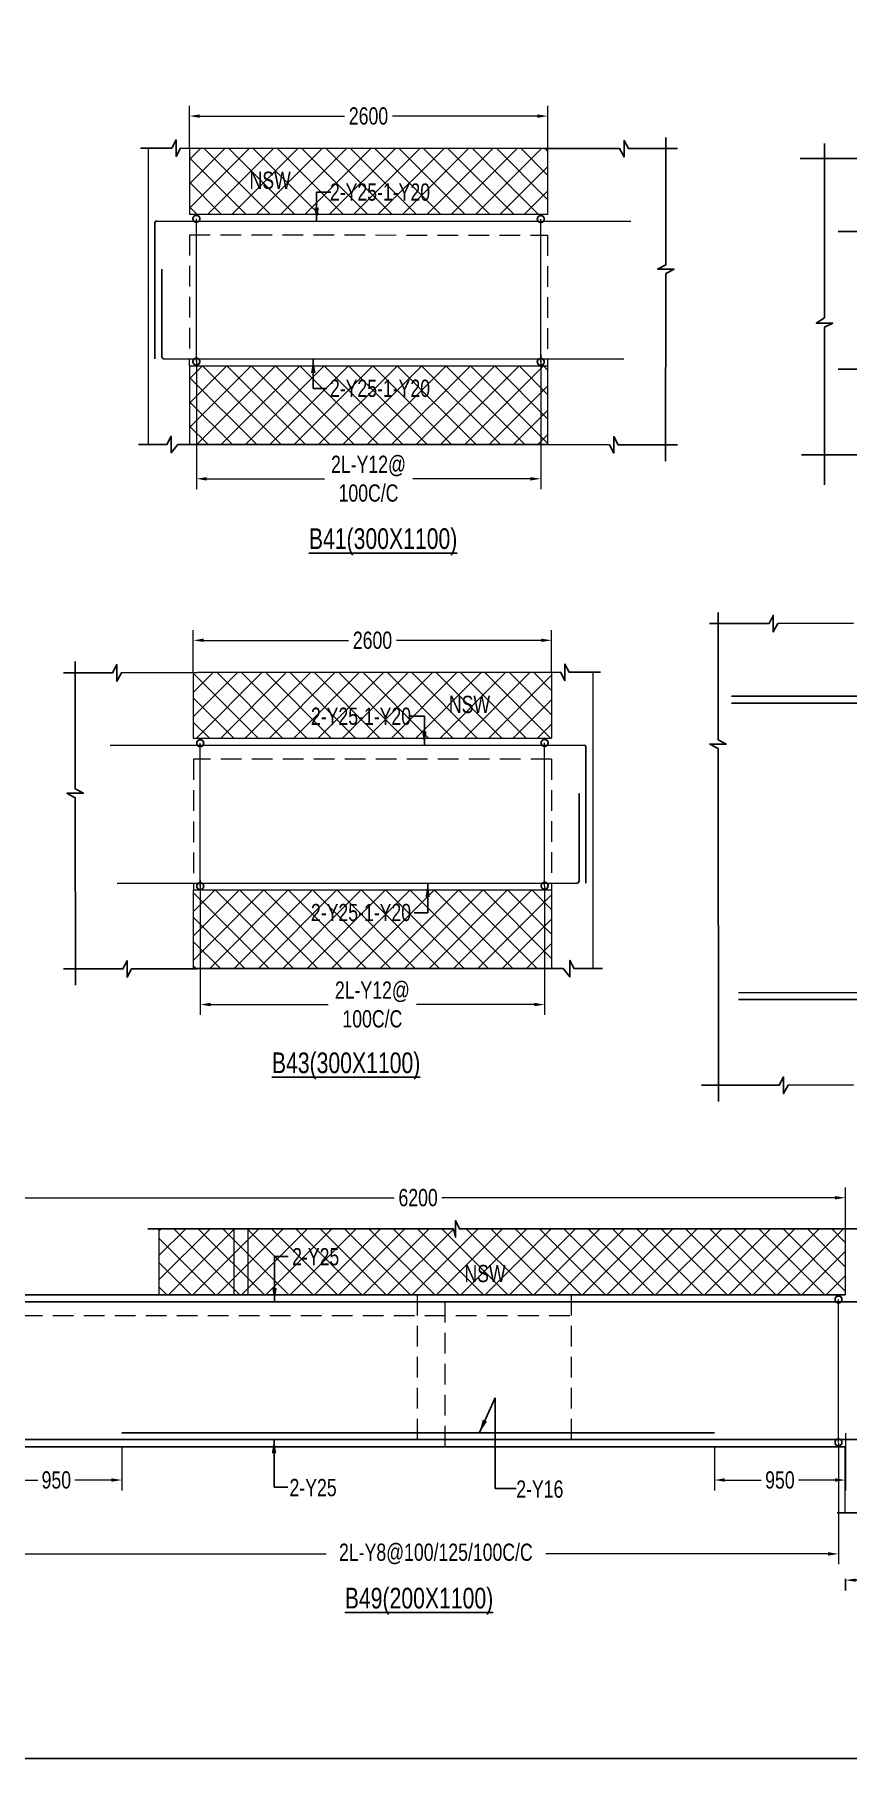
# Model space of a CAD drawing. Header units: millimetres. Extents: x -9667 to 132562, y -132456 to -91255.
# Drawn here: x 8593 to 14493, y -118688 to -106182 of the extents above; entities that cross this region are included whole.
import ezdxf

# ---------------------------------------------------------------- set-up
doc = ezdxf.new("R2010")
doc.units = ezdxf.units.MM
doc.header["$LTSCALE"] = 100
doc.header["$MEASUREMENT"] = 0
doc.linetypes.add('CONTINU', pattern=[0])
doc.linetypes.add('HIDDEN', pattern=[0.375, 0.25, -0.125])
doc.layers.get('Defpoints').update_dxf_attribs({"color": 1, "lineweight": 0})
for name, color, linetype in [('-S-ARROW', 253, 'Continuous'), ('-S-BMNO', 1, 'Continuous'), ('-S-MISC', 8, 'Continuous'), ('-STR-BEAM', 7, 'CONTINU'), ('-STR-REINF', 3, 'Continuous')]:
    doc.layers.add(name, color=color, linetype=linetype)
for name, color, linetype, lineweight in [('-S-STIRRUPS DIM', 6, 'Continuous', 9), ('-S-STIRUP', 11, 'Continuous', 9), ('-S-TEXT', 6, 'Continuous', 0), ('-STR-COLUMN', 5, 'HIDDEN', 13), ('S-COL HATCH', 9, 'Continuous', 0), ('SLAB LINE', 254, 'HIDDEN', 20)]:
    doc.layers.add(name, color=color, linetype=linetype, lineweight=lineweight)
doc.styles.add('BEAM-LS', font='romans.shx', dxfattribs={"width": 0.8})
doc.styles.add('SOBHA', font='swisscl.ttf', dxfattribs={"width": 0.9})
doc.styles.add('sobha.sed', font='swisscl.ttf')
doc.dimstyles.new('S-50', dxfattribs={"dimscale": 50, "dimtxt": 2.5, "dimasz": 2, "dimexe": 0.5, "dimexo": 0.25, "dimgap": 0.25, "dimtad": 0, "dimdec": 0, "dimrnd": 0.0005, "dimzin": 0, "dimdsep": 46, "dimtxsty": 'sobha.sed', "dimblk": 'OBLIQUE', "dimcen": 0.09, "dimclrd": 8, "dimclre": 8, "dimclrt": 6, "dimadec": 0, "dimazin": 0, "dimtfac": 1, "dimtdec": 0, "dimtofl": 0, "dimtmove": 2, "dimatfit": 3, "dimfxl": 0.18, "dimtolj": 1, "dimtzin": 0, "dimlwd": -1, "dimlwe": -1, "dimarcsym": 0})
doc.dimstyles.new('S-DIM50', dxfattribs={"dimscale": 50, "dimtxt": 2.5, "dimasz": 1.5, "dimexe": 1.5, "dimexo": 1, "dimgap": 0.5, "dimtad": 0, "dimdec": 0, "dimzin": 0, "dimdsep": 46, "dimtxsty": 'SOBHA', "dimcen": 0.09, "dimclrd": 256, "dimclre": 256, "dimclrt": 6, "dimadec": 5, "dimazin": 0, "dimtfac": 1, "dimtdec": 0, "dimtofl": 0, "dimtmove": 0, "dimatfit": 3, "dimfxl": 0.18, "dimtolj": 1, "dimtzin": 0, "dimlwd": -1, "dimlwe": -1, "dimarcsym": 0})
doc.dimstyles.new('STIRUP', dxfattribs={"dimscale": 50, "dimtxt": 2.5, "dimasz": 2.2, "dimexe": 0, "dimexo": 0, "dimgap": 0.5, "dimtad": 0, "dimdec": 0, "dimzin": 0, "dimdsep": 46, "dimtxsty": 'BEAM-LS', "dimblk": 'DOTSMALL', "dimcen": 0.09, "dimclrd": 256, "dimclre": 256, "dimclrt": 256, "dimadec": 5, "dimazin": 0, "dimtfac": 1, "dimtdec": 0, "dimtofl": 0, "dimtmove": 0, "dimatfit": 3, "dimldrblk": 'DOTSMALL', "dimfxl": 0, "dimfxlon": 1, "dimtolj": 1, "dimtzin": 0, "dimlwd": -1, "dimlwe": -1, "dimarcsym": 0})

# ---------------------------------------------------------------- blocks, each defined once
blk = doc.blocks.new('*D42')
at = {"layer": '-S-STIRRUPS DIM', "color": 251, "transparency": 16777216}
for p, q in [((8277, -114846), (8277, -114545)), ((14477, -114846), (14477, -114545)), ((8352, -114620), (11203, -114620)), ((14402, -114620), (11550, -114620))]:
    blk.add_line(p, q, dxfattribs=at)
for points in [[(8352, -114608), (8352, -114633), (8277, -114620)], [(14402, -114608), (14402, -114633), (14477, -114620)]]:
    blk.add_solid(points, dxfattribs=at)
at = {"layer": 'Defpoints', "color": 0, "transparency": 16777216}
for p in [(14477, -114620), (8277, -114846), (14477, -114846, 0)]:
    blk.add_point(p, dxfattribs=at)
at = {"layer": '-S-STIRRUPS DIM', "color": 6, "transparency": 16777216, "insert": (11377, -114620), "char_height": 125, "attachment_point": 5, "style": 'sobha.sed'}
blk.add_mtext('\\A1;6200', dxfattribs=at)
blk = doc.blocks.new('_Oblique')
at = {"color": 0, "linetype": 'ByBlock', "lineweight": -2}
blk.add_line((-0.5, -0.5), (0.5, 0.5), dxfattribs=at)
blk = doc.blocks.new('*D48')
at = {"layer": '-S-STIRRUPS DIM', "color": 251, "transparency": 16777216}
for p, q in [((9768, -108544), (9768, -109480)), ((12267, -108500), (12267, -109480)), ((9843, -109405), (10697, -109405)), ((12192, -109405), (11338, -109405))]:
    blk.add_line(p, q, dxfattribs=at)
for points in [[(9843, -109393), (9843, -109418), (9768, -109405)], [(12192, -109393), (12192, -109418), (12267, -109405)]]:
    blk.add_solid(points, dxfattribs=at)
at = {"layer": 'Defpoints', "color": 0, "transparency": 16777216}
for p in [(9768, -108544, 0), (12267, -108500, 178587), (9768, -109405)]:
    blk.add_point(p, dxfattribs=at)
at = {"layer": '-S-STIRRUPS DIM', "color": 6, "transparency": 16777216, "insert": (11017, -109405), "char_height": 125, "attachment_point": 5, "style": 'sobha.sed'}
blk.add_mtext('\\A1;2L-Y12@\\P100C/C', dxfattribs=at)
blk = doc.blocks.new('_DotSmall')
at = {"color": 0, "linetype": 'ByBlock', "const_width": 0.5}
blk.add_lwpolyline([(-0.0625, 0, 1), (0.0625, 0, 1)], format="xyb", close=True, dxfattribs=at)
blk = doc.blocks.new('*D49')
at = {"layer": '-S-STIRUP', "ltscale": 100, "transparency": 16777216}
blk.add_line((12267, -108557), (12267, -107521), dxfattribs=at)
at = {"layer": 'Defpoints', "color": 0, "linetype": 'CONTINU', "ltscale": 100, "transparency": 16777216}
for p in [(12267, -107521), (12267, -107521), (12267, -108557)]:
    blk.add_point(p, dxfattribs=at)
at = {"layer": '-S-STIRUP', "linetype": 'CONTINU', "ltscale": 100, "transparency": 16777216, "xscale": 100, "yscale": 100, "zscale": 100}
for p, rotation in [((12267, -107521), 90), ((12267, -108557), 270)]:
    blk.add_blockref('_DotSmall', p, dxfattribs=dict(at, rotation=rotation))
blk = doc.blocks.new('*D50')
at = {"layer": '-S-STIRUP', "ltscale": 100, "transparency": 16777216}
blk.add_line((9768, -108555), (9768, -107519), dxfattribs=at)
at = {"layer": 'Defpoints', "color": 0, "linetype": 'CONTINU', "ltscale": 100, "transparency": 16777216}
for p in [(9768, -107519), (9768, -107519), (9768, -108555)]:
    blk.add_point(p, dxfattribs=at)
at = {"layer": '-S-STIRUP', "linetype": 'CONTINU', "ltscale": 100, "transparency": 16777216, "xscale": 100, "yscale": 100, "zscale": 100}
for p, rotation in [((9768, -107519), 90), ((9768, -108555), 270)]:
    blk.add_blockref('_DotSmall', p, dxfattribs=dict(at, rotation=rotation))
blk = doc.blocks.new('*D51')
at = {"layer": '-S-STIRRUPS DIM', "color": 251, "transparency": 16777216}
for p, q in [((9718, -107006), (9718, -106699)), ((9793, -106774), (10844, -106774)), ((12242, -106774), (11191, -106774)), ((12317, -107008), (12317, -106699))]:
    blk.add_line(p, q, dxfattribs=at)
for points in [[(9793, -106762), (9793, -106787), (9718, -106774)], [(12242, -106762), (12242, -106787), (12317, -106774)]]:
    blk.add_solid(points, dxfattribs=at)
at = {"layer": 'Defpoints', "color": 0, "transparency": 16777216}
for p in [(9718, -106774), (9718, -107006, 0), (12317, -107008, 0)]:
    blk.add_point(p, dxfattribs=at)
at = {"layer": '-S-STIRRUPS DIM', "color": 6, "transparency": 16777216, "insert": (11017, -106774), "char_height": 125, "attachment_point": 5, "style": 'sobha.sed'}
blk.add_mtext('\\A1;2600', dxfattribs=at)
blk = doc.blocks.new('*D98')
at = {"layer": '-S-STIRUP', "ltscale": 100, "transparency": 16777216}
blk.add_line((14427, -116395), (14427, -115358), dxfattribs=at)
at = {"layer": 'Defpoints', "color": 0, "linetype": 'CONTINU', "ltscale": 100, "transparency": 16777216}
for p in [(14427, -115358), (14427, -115358), (14427, -116395)]:
    blk.add_point(p, dxfattribs=at)
at = {"layer": '-S-STIRUP', "linetype": 'CONTINU', "ltscale": 100, "transparency": 16777216, "xscale": 100, "yscale": 100, "zscale": 100}
for p, rotation in [((14427, -115358), 90), ((14427, -116395), 270)]:
    blk.add_blockref('_DotSmall', p, dxfattribs=dict(at, rotation=rotation))
blk = doc.blocks.new('*D108')
at = {"layer": '-S-STIRRUPS DIM', "color": 251, "transparency": 16777216}
for p, q in [((8327, -116401), (8327, -117279)), ((14427, -116401), (14427, -117279)), ((8402, -117204), (10709, -117204)), ((14352, -117204), (12303, -117204))]:
    blk.add_line(p, q, dxfattribs=at)
for points in [[(8402, -117191), (8402, -117216), (8327, -117204)], [(14352, -117191), (14352, -117216), (14427, -117204)]]:
    blk.add_solid(points, dxfattribs=at)
at = {"layer": 'Defpoints', "color": 0, "transparency": 16777216}
for p in [(8327, -116401, 0), (14427, -116401, 178587), (8327, -117204)]:
    blk.add_point(p, dxfattribs=at)
at = {"layer": '-S-STIRRUPS DIM', "color": 6, "transparency": 16777216, "insert": (11506, -117204), "char_height": 125, "attachment_point": 5, "style": 'sobha.sed'}
blk.add_mtext('\\A1;2L-Y8@100/125/100C/C', dxfattribs=at)
blk = doc.blocks.new('*D380')
at = {"layer": '-S-STIRRUPS DIM', "color": 251, "transparency": 16777216}
for p, q in [((9796, -112314), (9796, -113294)), ((12295, -112357), (12295, -113294)), ((9871, -113219), (10725, -113219)), ((12220, -113219), (11366, -113219))]:
    blk.add_line(p, q, dxfattribs=at)
for points in [[(9871, -113206), (9871, -113231), (9796, -113219)], [(12220, -113206), (12220, -113231), (12295, -113219)]]:
    blk.add_solid(points, dxfattribs=at)
at = {"layer": 'Defpoints', "color": 0, "transparency": 16777216}
for p in [(9796, -112314, 178587), (12295, -112357, 0), (12295, -113219)]:
    blk.add_point(p, dxfattribs=at)
at = {"layer": '-S-STIRRUPS DIM', "color": 6, "transparency": 16777216, "insert": (11045, -113219), "char_height": 125, "attachment_point": 5, "style": 'sobha.sed'}
blk.add_mtext('\\A1;2L-Y12@\\P100C/C', dxfattribs=at)
blk = doc.blocks.new('*D383')
at = {"layer": '-S-STIRRUPS DIM', "color": 251, "transparency": 16777216}
for p, q in [((9746, -110811), (9746, -110502)), ((12345, -110809), (12345, -110502)), ((9821, -110577), (10872, -110577)), ((12270, -110577), (11219, -110577))]:
    blk.add_line(p, q, dxfattribs=at)
for points in [[(9821, -110564), (9821, -110589), (9746, -110577)], [(12270, -110564), (12270, -110589), (12345, -110577)]]:
    blk.add_solid(points, dxfattribs=at)
at = {"layer": 'Defpoints', "color": 0, "transparency": 16777216}
for p in [(12345, -110577), (9746, -110811, 0), (12345, -110809, 0)]:
    blk.add_point(p, dxfattribs=at)
at = {"layer": '-S-STIRRUPS DIM', "color": 6, "transparency": 16777216, "insert": (11046, -110577), "char_height": 125, "attachment_point": 5, "style": 'sobha.sed'}
blk.add_mtext('\\A1;2600', dxfattribs=at)
blk = doc.blocks.new('*D381')
at = {"layer": '-S-STIRUP', "ltscale": 100, "transparency": 16777216}
blk.add_line((9796, -112360), (9796, -111323), dxfattribs=at)
at = {"layer": 'Defpoints', "color": 0, "linetype": 'CONTINU', "ltscale": 100, "transparency": 16777216}
for p in [(9796, -111323), (9796, -111323), (9796, -112360)]:
    blk.add_point(p, dxfattribs=at)
at = {"layer": '-S-STIRUP', "linetype": 'CONTINU', "ltscale": 100, "transparency": 16777216, "xscale": 100, "yscale": 100, "zscale": 100}
for p, rotation in [((9796, -111323), 90), ((9796, -112360), 270)]:
    blk.add_blockref('_DotSmall', p, dxfattribs=dict(at, rotation=rotation))
blk = doc.blocks.new('*D382')
at = {"layer": '-S-STIRUP', "ltscale": 100, "transparency": 16777216}
blk.add_line((12295, -112357), (12295, -111321), dxfattribs=at)
at = {"layer": 'Defpoints', "color": 0, "linetype": 'CONTINU', "ltscale": 100, "transparency": 16777216}
for p in [(12295, -111321), (12295, -111321), (12295, -112357)]:
    blk.add_point(p, dxfattribs=at)
at = {"layer": '-S-STIRUP', "linetype": 'CONTINU', "ltscale": 100, "transparency": 16777216, "xscale": 100, "yscale": 100, "zscale": 100}
for p, rotation in [((12295, -111321), 90), ((12295, -112357), 270)]:
    blk.add_blockref('_DotSmall', p, dxfattribs=dict(at, rotation=rotation))
blk = doc.blocks.new('*D395')
at = {"layer": '-S-STIRRUPS DIM', "color": 251, "transparency": 16777216}
for p, q in [((8277, -116328), (8277, -116743)), ((9227, -116428), (9227, -116743)), ((8352, -116668), (8617, -116668)), ((9152, -116668), (8886, -116668))]:
    blk.add_line(p, q, dxfattribs=at)
for points in [[(8352, -116655), (8352, -116680), (8277, -116668)], [(9152, -116655), (9152, -116680), (9227, -116668)]]:
    blk.add_solid(points, dxfattribs=at)
at = {"layer": 'Defpoints', "color": 0, "transparency": 16777216}
for p in [(8277, -116328, 0), (9227, -116428), (9227, -116668)]:
    blk.add_point(p, dxfattribs=at)
at = {"layer": '-S-STIRRUPS DIM', "color": 6, "transparency": 16777216, "insert": (8752, -116668), "char_height": 125, "attachment_point": 5, "style": 'sobha.sed'}
blk.add_mtext('\\A1;950', dxfattribs=at)
blk = doc.blocks.new('*D396')
at = {"layer": '-S-STIRRUPS DIM', "color": 251, "transparency": 16777216}
for p, q in [((13527, -116428), (13527, -116743)), ((14477, -116328), (14477, -116743)), ((13602, -116668), (13867, -116668)), ((14402, -116668), (14136, -116668))]:
    blk.add_line(p, q, dxfattribs=at)
for points in [[(13602, -116655), (13602, -116680), (13527, -116668)], [(14402, -116655), (14402, -116680), (14477, -116668)]]:
    blk.add_solid(points, dxfattribs=at)
at = {"layer": 'Defpoints', "color": 0, "transparency": 16777216}
for p in [(13527, -116428), (14477, -116328, 0), (13527, -116668)]:
    blk.add_point(p, dxfattribs=at)
at = {"layer": '-S-STIRRUPS DIM', "color": 6, "transparency": 16777216, "insert": (14002, -116668), "char_height": 125, "attachment_point": 5, "style": 'sobha.sed'}
blk.add_mtext('\\A1;950', dxfattribs=at)
blk = doc.blocks.new('*D800')
at = {"transparency": 16777216}
for p, q in [((14477, -117385), (14477, -117469)), ((14552, -117394), (14603, -117394)), ((14902, -117394), (14850, -117394)), ((14977, -117385), (14977, -117469))]:
    blk.add_line(p, q, dxfattribs=at)
for points in [[(14552, -117382), (14552, -117406), (14477, -117394)], [(14902, -117382), (14902, -117406), (14977, -117394)]]:
    blk.add_solid(points, dxfattribs=at)
at = {"layer": 'Defpoints', "color": 0, "transparency": 16777216}
for p in [(14477, -116907), (14977, -116907), (14977, -117394)]:
    blk.add_point(p, dxfattribs=at)
at = {"color": 6, "transparency": 16777216, "insert": (14727, -117394), "char_height": 125, "attachment_point": 5, "style": 'SOBHA'}
blk.add_mtext('\\A1;500', dxfattribs=at)

msp = doc.modelspace()

# ---------------------------------------------------------------- hatches: boundary and pattern name
at = {"layer": 'S-COL HATCH'}
h = msp.add_hatch(dxfattribs=at)
h.set_pattern_fill('ANSI37', color=252, scale=1000)
h.set_pattern_definition([(45, (235909, 11799.02), (-88.38835, 88.38835), []), (135, (235909, 11799.02), (-88.38835, -88.38835), [])])
h.paths.add_polyline_path([(12316.8, -109154.7), (9718.7, -109154.7), (9718.7, -108585.5), (12316.8, -108585.5)])
h.paths.add_polyline_path([(12316.8, -107483.7), (9717.8, -107483.4), (9717.8, -107006.4), (12316.8, -107006.7)])
h = msp.add_hatch(dxfattribs=at)
h.set_pattern_fill('ANSI37', color=252, scale=1000)
h.set_pattern_definition([(45, (281255.84, 7996.81), (-88.38835, 88.38835), []), (135, (281255.84, 7996.81), (-88.38835, -88.38835), [])])
h.paths.add_polyline_path([(9746, -112956.9), (12344.1, -112956.9), (12344.1, -112387.7), (9746, -112387.7)])
h.paths.add_polyline_path([(9746, -111285.9), (12345, -111285.7), (12345, -110808.6), (9746, -110808.9)])
h = msp.add_hatch(dxfattribs=at)
h.set_pattern_fill('ANSI37', color=252, scale=1000)
h.set_pattern_definition([(45, (264118, 2579.59), (-88.38835, 88.38835), []), (135, (264118, 2579.59), (-88.38835, -88.38835), [])])
h.paths.add_polyline_path([(9496.7, -115325), (14476.7, -115325), (14476.7, -114845.9), (9496.7, -114845.9)])

# ---------------------------------------------------------------- linework, layer by layer
at = {"layer": '-S-ARROW'}
msp.add_lwpolyline([(-9667.5, -91255), (25043.3, -91255), (25043.3, -118687.9), (-9667.5, -118687.9)], close=True, dxfattribs=at)
at = {"layer": '-S-MISC', "linetype": 'ByBlock', "ltscale": 1000, "elevation": 0}
for points in [[(9362, -107006.2), (9589.9, -107006.2), (9620.7, -106946.5), (9620.7, -107066.7), (9652.6, -107006.4), (12289.9, -107008.3)], [(13258, -107010.3), (12902.3, -107010.3), (12871.5, -106950.7), (12871.5, -107070.8), (12838.6, -107010.3), (12289.9, -107008.3)], [(13174, -106929.3), (13174, -107853), (13114.4, -107883.9), (13234.5, -107883.9), (13174, -107916.8), (13171.9, -109277)], [(15336, -107081.9), (14818.2, -107081.9), (14789.7, -107022.2), (14789.7, -107142.4), (14774.5, -107081.9), (14149.9, -107081.9)], [(14325.8, -109449.9), (14325.8, -108305.2), (14385.5, -108276.8), (14265.3, -108276.8), (14325.8, -108236.6), (14325.8, -106973.8)], [(9347, -109156.2), (9553.8, -109156.2), (9584.7, -109096.5), (9584.7, -109216.7), (9634.5, -109156.2), (12316.8, -109156.2)], [(13260, -109158.5), (12828.3, -109158.5), (12797.5, -109098.9), (12797.5, -109219), (12764.6, -109158.5), (12289.9, -109156.4)], [(15326, -109231.9), (14730.3, -109231.9), (14701.8, -109172.2), (14701.8, -109292.4), (14686.7, -109231.9), (14157.7, -109231.9)], [(13491.6, -110455.5), (13923.2, -110455.5), (13954, -110395.9), (13954, -110516), (13986.9, -110455.5), (14535.6, -110453.4)], [(13553.5, -110374.5), (13553.5, -111298.2), (13613.1, -111329.1), (13493, -111329.1), (13553.5, -111362), (13555.6, -113922.2)], [(8804.8, -110812.5), (9160.5, -110812.5), (9191.4, -110752.9), (9191.4, -110873.1), (9224.2, -110812.5), (9772.9, -110810.5)], [(8888.8, -110731.5), (8888.8, -111655.2), (8948.5, -111686.1), (8828.3, -111686.1), (8888.8, -111719), (8890.9, -113079.2)], [(12700.9, -110808.4), (12473, -110808.4), (12442.1, -110748.7), (12442.1, -110868.9), (12410.2, -110808.6), (9772.9, -110810.5)], [(8802.8, -112960.7), (9234.5, -112960.7), (9265.4, -112901.1), (9265.4, -113021.2), (9298.2, -112960.7), (9772.9, -112958.6)], [(12715.9, -112958.4), (12509, -112958.4), (12478.2, -112898.7), (12478.2, -113018.9), (12428.3, -112958.4), (9746, -112958.4)], [(13433.6, -113803.7), (13997.2, -113803.7), (14028.1, -113744.1), (14028.1, -113864.2), (14060.9, -113803.7), (14535.6, -113801.6)], [(15061, -114845.9), (11677.1, -114845.9), (11648.6, -114786.3), (11648.6, -114906.4), (11633.5, -114845.9), (9417, -114845.9)], [(15061, -116906.9), (14790.1, -116906.9), (14761.6, -116966.5), (14761.6, -116846.4), (14746.5, -116906.9), (14418, -116906.9)]]:
    msp.add_lwpolyline(points, dxfattribs=at)
at = {"layer": '-STR-BEAM'}
for p, q in [((9717.8, -107485.5), (12316.8, -107487.6, 0)), ((9717.8, -108585.5), (12316.8, -108587.6, 0)), ((12345, -111287.7, 0), (9746, -111289.8, 0)), ((12345, -112387.7, 0), (9746, -112389.8, 0)), ((8276.7, -115325, 0), (14476.7, -115325, 0)), ((8276.7, -116427.6), (14476.7, -116427.6))]:
    msp.add_line(p, q, dxfattribs=at)
at = {"layer": '-STR-COLUMN', "linetype": 'Continuous', "ltscale": 10}
for p, q in [((9417.8, -107006.2), (9417.8, -109156.2)), ((9717.8, -107006.4), (9717.8, -107485.5)), ((12316.8, -107008.5), (12316.8, -107487.6)), ((9717.8, -108585.5), (9717.8, -109156.4)), ((12316.8, -108587.6), (12316.8, -109158.5)), ((9746, -110810.7, 0), (9746, -111289.8, 0)), ((12345, -110808.6, 0), (12345, -111287.7, 0)), ((12645, -110808.4, 0), (12645, -112958.4, 0)), ((9746, -112389.8, 0), (9746, -112960.7, 0)), ((12345, -112387.7, 0), (12345, -112958.6, 0)), ((9496.7, -114845.9), (9496.7, -115325)), ((10041, -114845.9), (10041, -115325)), ((10141, -114845.9), (10141, -115325)), ((14476.7, -114845.9), (14476.7, -115325)), ((14476.7, -116906.7), (14476.7, -116427.6)), ((14476.7, -116906.9), (14476.7, -116427.8))]:
    msp.add_line(p, q, dxfattribs=at)
at = {"layer": '-STR-REINF', "ltscale": 10}
for p, q in [((9482.8, -107535.3, 0), (12919.8, -107537.6)), ((9467.8, -107550.3), (9467.8, -108535.9)), ((14425.8, -107611, 0), (22225.8, -107611, 0)), ((9517.8, -107885.3), (9517.8, -108520.3)), ((9410.6, -108065.3, 0), (9411.1, -108065.3, 0)), ((12869.8, -108537.6), (9532.8, -108535.3, 0)), ((22225.8, -108611, 0), (14425.8, -108611, 0)), ((19829, -110980.6, 0), (13651.5, -110982.8, 0)), ((19779, -111030.6, 0), (13651.5, -111032.8, 0)), ((12580, -111337.5, 0), (9143, -111339.8, 0)), ((12595, -111352.5, 0), (12595, -112338.2, 0)), ((12545, -111687.5, 0), (12545, -112322.5, 0)), ((12652.2, -111867.5, 0), (12651.7, -111867.5, 0)), ((9193, -112339.8, 0), (12530, -112337.5, 0)), ((13701.5, -113132.8, 0), (19779.1, -113130.6, 0)), ((13701.5, -113182.8, 0), (19829, -113180.6, 0)), ((4776.7, -115375, 0), (17976.7, -115375, 0)), ((17976.7, -116375, 0), (4776.7, -116375, 0)), ((13526.7, -116325, 0), (9226.7, -116325, 0))]:
    msp.add_line(p, q, dxfattribs=at)
for centre, start, end in [((9482.8, -107550.3), 90, 180), ((9532.8, -108520.3), 180, 270), ((12580, -111352.5, 0), 0, 90), ((12530, -112322.5, 0), 270, 0)]:
    msp.add_arc(centre, 15, start, end, dxfattribs=at)
at = {"layer": 'SLAB LINE', "color": 8, "linetype": 'HIDDEN', "ltscale": 6}
for p, q in [((9717.7, -107635.5), (9716.9, -108585.5, 0)), ((9717.7, -107635.5), (12316.7, -107637.6, 0)), ((12316.7, -107637.6, 0), (12316, -108587.6, 0)), ((12345.1, -111437.7, 0), (9746.1, -111439.8, 0)), ((9746.1, -111439.8, 0), (9746.9, -112389.8, 0)), ((12345.1, -111437.7, 0), (12345.9, -112387.7, 0)), ((11371, -115325, 0), (11371, -116427.6)), ((11571, -115375), (11571, -116427.6)), ((12486.8, -115325), (12486.8, -116427.6)), ((8276.7, -115475, 0), (12486.8, -115475, 0))]:
    msp.add_line(p, q, dxfattribs=at)

# ---------------------------------------------------------------- texts
at = {"layer": '-S-BMNO', "color": 4, "linetype": 'Continuous', "style": 'sobha.sed'}
for s, p in [('%%UB41(300X1100)', (10584.4, -109914.2, 0)), ('%%UB43(300X1100)', (10315.9, -113716.4, 0)), ('%%UB49(200X1100)', (10845, -117599.4, 0))]:
    msp.add_text(s, height=150, dxfattribs=at).set_placement(p)
at = {"layer": '-S-TEXT', "color": 6, "style": 'sobha.sed'}
for p in [(10154.1, -107301.9, 0), (11600.4, -111104.2, 0), (11713, -115232.4, 0)]:
    msp.add_text('NSW', height=125, dxfattribs=at).set_placement(p)
at = {"layer": '-S-TEXT', "color": 6, "char_height": 125, "style": 'sobha.sed'}
for s, insert, attachment_point in [('\\A1;2-Y25-1-Y20', (10737.1, -107262.7, 0), 1), ('\\A1;2-Y25-1-Y20', (10737.1, -108686.1, 0), 1), ('\\A1;2-Y25-1-Y20', (11325.7, -111064.9, 0), 3), ('\\A1;2-Y25-1-Y20', (11325.7, -112488.3, 0), 3), ('\\A1;2-Y25', (10804.7, -114985.4, 0), 3), ('\\A1;2-Y25', (10785.8, -116660, 0), 3), ('\\A1;2-Y16', (12430.9, -116670.8, 0), 3)]:
    msp.add_mtext(s, dxfattribs=dict(at, insert=insert, attachment_point=attachment_point))

# ---------------------------------------------------------------- dimensions: what is measured, and where the dimension line sits
at = {"layer": '-S-STIRRUPS DIM'}
for base, p1, p2, picture, middle in [((9717.8, -106774.4, 0), (12316.6, -107008.4), (9717.8, -107006.4), '*D51', (11017.2, -106774.4, 0)), ((13526.7, -116667.6), (14476.7, -116327.7, 0), (13526.7, -116427.7), '*D396', (14001.7, -116667.6))]:
    dim = msp.add_linear_dim(base=base, p1=p1, p2=p2, angle=180, dimstyle='S-DIM50', override={"dimscale": 1, "dimtxt": 125, "dimasz": 75, "dimexe": 75, "dimexo": 0, "dimgap": 25, "dimrnd": 5, "dimtxsty": 'sobha.sed', "dimsah": 1, "dimcen": 4.5, "dimclrd": 251, "dimclre": 251, "dimfxl": 75}, dxfattribs=at)
    dim.commit()
    dim.dimension.update_dxf_attribs({"geometry": picture, "text_midpoint": middle})
dim = msp.add_linear_dim(base=(9767.8, -109405, 0), p1=(12267, -108500.4, 178586.6), p2=(9767.8, -108543.5), angle=180, text='2L-Y12@\\P100C/C', dimstyle='S-DIM50', override={"dimscale": 1, "dimtxt": 125, "dimasz": 75, "dimexe": 75, "dimexo": 0, "dimgap": 25, "dimtxsty": 'sobha.sed', "dimsah": 1, "dimcen": 4.5, "dimclrd": 251, "dimclre": 251, "dimfxl": 75}, dxfattribs=at)
dim.commit()
dim.dimension.update_dxf_attribs({"geometry": '*D48', "text_midpoint": (11017.4, -109405, 0)})
for base, p1, p2, picture, middle in [((12345, -110576.6, 0), (9746.2, -110810.6, 0), (12345, -110808.6, 0), '*D383', (11045.6, -110576.6, 0)), ((14476.7, -114620.2), (8276.7, -114845.9), (14476.7, -114845.9, 0), '*D42', (11376.7, -114620.2)), ((9226.7, -116667.6), (8276.7, -116327.7, 0), (9226.7, -116427.7), '*D395', (8751.7, -116667.6))]:
    dim = msp.add_linear_dim(base=base, p1=p1, p2=p2, dimstyle='S-DIM50', override={"dimscale": 1, "dimtxt": 125, "dimasz": 75, "dimexe": 75, "dimexo": 0, "dimgap": 25, "dimrnd": 5, "dimtxsty": 'sobha.sed', "dimsah": 1, "dimcen": 4.5, "dimclrd": 251, "dimclre": 251, "dimfxl": 75}, dxfattribs=at)
    dim.commit()
    dim.dimension.update_dxf_attribs({"geometry": picture, "text_midpoint": middle})
dim = msp.add_linear_dim(base=(12295, -113218.6, 178586.6), p1=(9795.8, -112314, 357173.2), p2=(12295, -112357.1, 178586.6), text='2L-Y12@\\P100C/C', dimstyle='S-DIM50', override={"dimscale": 1, "dimtxt": 125, "dimasz": 75, "dimexe": 75, "dimexo": 0, "dimgap": 25, "dimtxsty": 'sobha.sed', "dimsah": 1, "dimcen": 4.5, "dimclrd": 251, "dimclre": 251, "dimfxl": 75}, dxfattribs=at)
dim.commit()
dim.dimension.update_dxf_attribs({"geometry": '*D380', "text_midpoint": (11045.4, -113218.6, 178586.6)})
dim = msp.add_linear_dim(base=(8326.7, -117203.6, 0), p1=(14427, -116401, 178586.6), p2=(8326.7, -116400.9), angle=180, text='2L-Y8@100/125/100C/C', dimstyle='S-DIM50', override={"dimscale": 1, "dimtxt": 125, "dimasz": 75, "dimexe": 75, "dimexo": 0, "dimgap": 25, "dimtxsty": 'sobha.sed', "dimsah": 1, "dimcen": 4.5, "dimclrd": 251, "dimclre": 251, "dimfxl": 75}, dxfattribs=at)
dim.commit()
dim.dimension.update_dxf_attribs({"geometry": '*D108', "text_midpoint": (11506, -117203.6, 0), "dimtype": 160})
at = {"layer": '-S-STIRUP', "linetype": 'CONTINU', "ltscale": 100}
for base, p1, p2, picture, middle in [((9767.8, -107518.5), (9767.8, -108555.2), (9767.8, -107518.5), '*D50', (9767.8, -108036.9)), ((12267, -107520.6, 178586.6), (12267, -108557.3, 178586.6), (12267, -107520.6, 178586.6), '*D49', (12267, -108039, 178586.6)), ((9795.8, -111322.8, 178586.6), (9795.8, -112359.5, 178586.6), (9795.8, -111322.8, 178586.6), '*D381', (9795.8, -111841.2, 178586.6)), ((12295, -111320.7, 0), (12295, -112357.5, 0), (12295, -111320.7, 0), '*D382', (12295, -111839.1, 0)), ((14427, -115358, 178586.6), (14427, -116394.8, 178586.6), (14427, -115358, 178586.6), '*D98', (14427, -115876.4, 178586.6))]:
    dim = msp.add_linear_dim(base=base, p1=p1, p2=p2, angle=90, text=' ', dimstyle='STIRUP', override={"dimasz": 2}, dxfattribs=at)
    dim.commit()
    dim.dimension.update_dxf_attribs({"geometry": picture, "text_midpoint": middle})
at = {"color": 1}
dim = msp.add_linear_dim(base=(14976.7, -117394), p1=(14476.7, -116906.7), p2=(14976.7, -116906.7), dimstyle='S-DIM50', override={"dimfxlon": 1, "dimarcsym": 2}, dxfattribs=at)
dim.commit()
dim.dimension.update_dxf_attribs({"geometry": '*D800', "text_midpoint": (14726.7, -117394)})

# ---------------------------------------------------------------- leaders
at = {"layer": '-S-MISC'}
for points in [[(10640.6, -107537.6, 0), (10640.6, -107324.8, 0), (10744, -107324.8, 0)], [(10616.2, -108537.6, 0), (10616.2, -108750.4, 0), (10715.2, -108750.4, 0)], [(11422.2, -111339.8, 0), (11422.2, -111127.1, 0), (11318.8, -111127.1, 0)], [(11446.7, -112339.8, 0), (11446.7, -112552.6, 0), (11347.6, -112552.6, 0)], [(10334.9, -115375, 0), (10334.9, -115047.2, 0), (10433.9, -115047.2, 0)], [(11820.4, -116327.7, 0), (11935.9, -116070.7, 0), (11935.9, -116729.6, 0), (12087.3, -116729.6, 0)], [(10331.5, -116375, 0), (10331.5, -116718.7, 0), (10430.5, -116718.7, 0)]]:
    msp.add_leader(points, dimstyle='S-50', dxfattribs=at)

doc.saveas('drawing.dxf')
